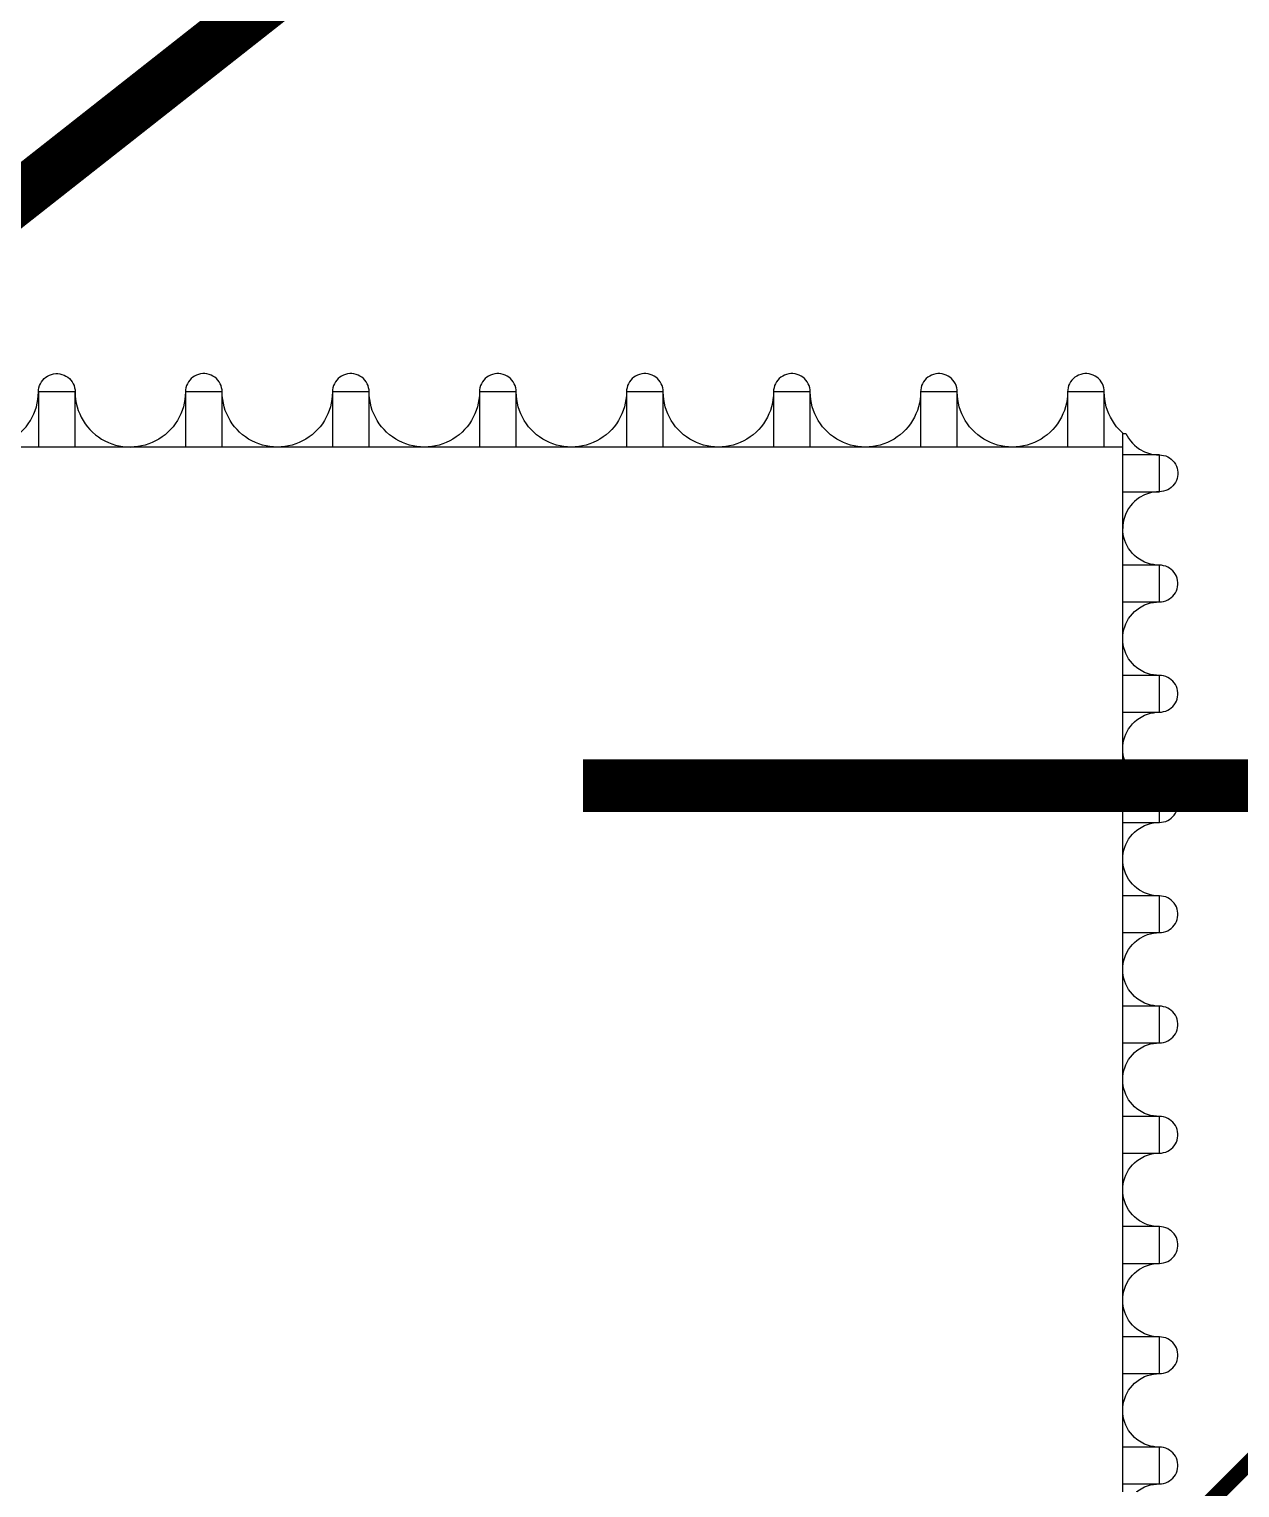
# Model space of a CAD drawing. Extents: x 190.8 to 267.1, y 124 to 174.8.
# Drawn here: x 231.282 to 233.588, y 163.793 to 166.572 of the extents above; entities that cross this region are included whole.
import ezdxf

# ---------------------------------------------------------------- set-up
doc = ezdxf.new("R2010")
doc.units = 0
doc.header["$MEASUREMENT"] = 0

msp = doc.modelspace()

# ---------------------------------------------------------------- linework, layer by layer
for points, const_width in [([(230.2283, 165.4381), (232.8701, 167.5172), (254.9248, 167.5172), (255.7709, 168.4131), (258.9219, 168.4131), (259.4459, 167.7882), (259.4459, 167.1532)], 0.1), ([(232.3371, 165.1307), (233.6446, 165.1307), (233.7514, 165.2375), (233.7514, 166.0275), (234.9689, 167.2748), (256.9019, 167.2748)], 0.1), ([(233.6646, 164.4556), (233.6646, 163.9006), (233.4446, 163.6806), (233.3496, 163.6806)], 0.03)]:
    msp.add_lwpolyline(points, dxfattribs=dict(const_width=const_width))
for points in [[(231.2996, 165.8806), (231.2999, 165.8846), (231.3006, 165.8886), (231.3016, 165.8926), (231.3034, 165.8963), (231.3054, 165.8998), (231.3079, 165.9031), (231.3106, 165.9061), (231.3136, 165.9086), (231.3171, 165.9108), (231.3209, 165.9128), (231.3246, 165.9141), (231.3286, 165.9151), (231.3326, 165.9156), (231.3366, 165.9156), (231.3406, 165.9151), (231.3446, 165.9141), (231.3486, 165.9128), (231.3521, 165.9108), (231.3556, 165.9086), (231.3586, 165.9061), (231.3614, 165.9031), (231.3639, 165.8998), (231.3659, 165.8963), (231.3676, 165.8926), (231.3686, 165.8886), (231.3694, 165.8846), (231.3696, 165.8806)], [(231.6496, 165.8806), (231.6494, 165.8846), (231.6486, 165.8886), (231.6476, 165.8926), (231.6459, 165.8963), (231.6439, 165.8998), (231.6414, 165.9031), (231.6386, 165.9061), (231.6356, 165.9086), (231.6321, 165.9108), (231.6284, 165.9128), (231.6246, 165.9141), (231.6206, 165.9151), (231.6166, 165.9156), (231.6126, 165.9156), (231.6086, 165.9151), (231.6046, 165.9141), (231.6006, 165.9128), (231.5971, 165.9108), (231.5936, 165.9086), (231.5906, 165.9061), (231.5879, 165.9031), (231.5854, 165.8998), (231.5834, 165.8963), (231.5816, 165.8926), (231.5806, 165.8886), (231.5799, 165.8846), (231.5796, 165.8806)], [(231.9296, 165.8806), (231.9294, 165.8846), (231.9286, 165.8886), (231.9276, 165.8926), (231.9259, 165.8963), (231.9239, 165.8998), (231.9214, 165.9031), (231.9186, 165.9061), (231.9156, 165.9086), (231.9121, 165.9108), (231.9084, 165.9128), (231.9046, 165.9141), (231.9006, 165.9151), (231.8966, 165.9156), (231.8926, 165.9156), (231.8886, 165.9151), (231.8846, 165.9141), (231.8806, 165.9128), (231.8771, 165.9108), (231.8736, 165.9086), (231.8706, 165.9061), (231.8679, 165.9031), (231.8654, 165.8998), (231.8634, 165.8963), (231.8616, 165.8926), (231.8606, 165.8886), (231.8599, 165.8846), (231.8596, 165.8806)], [(232.2096, 165.8806), (232.2094, 165.8846), (232.2086, 165.8886), (232.2076, 165.8926), (232.2059, 165.8963), (232.2039, 165.8998), (232.2014, 165.9031), (232.1986, 165.9061), (232.1956, 165.9086), (232.1921, 165.9108), (232.1884, 165.9128), (232.1846, 165.9141), (232.1806, 165.9151), (232.1766, 165.9156), (232.1726, 165.9156), (232.1686, 165.9151), (232.1646, 165.9141), (232.1606, 165.9128), (232.1571, 165.9108), (232.1536, 165.9086), (232.1506, 165.9061), (232.1479, 165.9031), (232.1454, 165.8998), (232.1434, 165.8963), (232.1416, 165.8926), (232.1406, 165.8886), (232.1399, 165.8846), (232.1396, 165.8806)], [(232.4896, 165.8806), (232.4894, 165.8846), (232.4886, 165.8886), (232.4876, 165.8926), (232.4859, 165.8963), (232.4839, 165.8998), (232.4814, 165.9031), (232.4786, 165.9061), (232.4756, 165.9086), (232.4721, 165.9108), (232.4684, 165.9128), (232.4646, 165.9141), (232.4606, 165.9151), (232.4566, 165.9156), (232.4526, 165.9156), (232.4486, 165.9151), (232.4446, 165.9141), (232.4406, 165.9128), (232.4371, 165.9108), (232.4336, 165.9086), (232.4306, 165.9061), (232.4279, 165.9031), (232.4254, 165.8998), (232.4234, 165.8963), (232.4216, 165.8926), (232.4206, 165.8886), (232.4199, 165.8846), (232.4196, 165.8806)], [(232.7696, 165.8806), (232.7694, 165.8846), (232.7686, 165.8886), (232.7676, 165.8926), (232.7659, 165.8963), (232.7639, 165.8998), (232.7614, 165.9031), (232.7586, 165.9061), (232.7556, 165.9086), (232.7521, 165.9108), (232.7484, 165.9128), (232.7446, 165.9141), (232.7406, 165.9151), (232.7366, 165.9156), (232.7326, 165.9156), (232.7286, 165.9151), (232.7246, 165.9141), (232.7206, 165.9128), (232.7171, 165.9108), (232.7136, 165.9086), (232.7106, 165.9061), (232.7079, 165.9031), (232.7054, 165.8998), (232.7034, 165.8963), (232.7016, 165.8926), (232.7006, 165.8886), (232.6999, 165.8846), (232.6996, 165.8806)], [(233.0496, 165.8806), (233.0494, 165.8846), (233.0486, 165.8886), (233.0476, 165.8926), (233.0459, 165.8963), (233.0439, 165.8998), (233.0414, 165.9031), (233.0386, 165.9061), (233.0356, 165.9086), (233.0321, 165.9108), (233.0284, 165.9128), (233.0246, 165.9141), (233.0206, 165.9151), (233.0166, 165.9156), (233.0126, 165.9156), (233.0086, 165.9151), (233.0046, 165.9141), (233.0006, 165.9128), (232.9971, 165.9108), (232.9936, 165.9086), (232.9906, 165.9061), (232.9879, 165.9031), (232.9854, 165.8998), (232.9834, 165.8963), (232.9816, 165.8926), (232.9806, 165.8886), (232.9799, 165.8846), (232.9796, 165.8806)], [(233.3296, 165.8806), (233.3294, 165.8846), (233.3286, 165.8886), (233.3276, 165.8926), (233.3259, 165.8963), (233.3239, 165.8998), (233.3214, 165.9031), (233.3186, 165.9061), (233.3156, 165.9086), (233.3121, 165.9108), (233.3084, 165.9128), (233.3046, 165.9141), (233.3006, 165.9151), (233.2966, 165.9156), (233.2926, 165.9156), (233.2886, 165.9151), (233.2846, 165.9141), (233.2806, 165.9128), (233.2771, 165.9108), (233.2736, 165.9086), (233.2706, 165.9061), (233.2679, 165.9031), (233.2654, 165.8998), (233.2634, 165.8963), (233.2616, 165.8926), (233.2606, 165.8886), (233.2599, 165.8846), (233.2596, 165.8806)], [(231.2646, 165.8023), (231.2664, 165.8038), (231.2714, 165.8088), (231.2761, 165.8143), (231.2804, 165.8201), (231.2844, 165.8261), (231.2879, 165.8323), (231.2909, 165.8388), (231.2936, 165.8453), (231.2959, 165.8523), (231.2974, 165.8593), (231.2986, 165.8663), (231.2994, 165.8733), (231.2996, 165.8806)], [(231.3696, 165.7756), (231.3696, 165.8806), (231.2996, 165.8806), (231.2996, 165.7756)], [(231.3696, 165.8806), (231.3699, 165.8733), (231.3706, 165.8663), (231.3719, 165.8593), (231.3734, 165.8523), (231.3756, 165.8453), (231.3784, 165.8388), (231.3814, 165.8323), (231.3849, 165.8261), (231.3889, 165.8201), (231.3931, 165.8143), (231.3979, 165.8088), (231.4029, 165.8038), (231.4084, 165.7991), (231.4141, 165.7948), (231.4201, 165.7908), (231.4264, 165.7873), (231.4329, 165.7843), (231.4394, 165.7816), (231.4464, 165.7793), (231.4534, 165.7778), (231.4604, 165.7766), (231.4674, 165.7758), (231.4746, 165.7756)], [(231.5796, 165.8806), (231.5794, 165.8733), (231.5786, 165.8663), (231.5774, 165.8593), (231.5759, 165.8523), (231.5736, 165.8453), (231.5709, 165.8388), (231.5679, 165.8323), (231.5644, 165.8261), (231.5604, 165.8201), (231.5561, 165.8143), (231.5514, 165.8088), (231.5464, 165.8038), (231.5409, 165.7991), (231.5351, 165.7948), (231.5291, 165.7908), (231.5229, 165.7873), (231.5164, 165.7843), (231.5099, 165.7816), (231.5029, 165.7793), (231.4959, 165.7778), (231.4889, 165.7766), (231.4819, 165.7758), (231.4746, 165.7756)], [(231.6496, 165.7756), (231.6496, 165.8806), (231.5796, 165.8806), (231.5796, 165.7756)], [(231.7546, 165.7756), (231.7474, 165.7758), (231.7404, 165.7766), (231.7334, 165.7778), (231.7264, 165.7793), (231.7194, 165.7816), (231.7129, 165.7843), (231.7064, 165.7873), (231.7001, 165.7908), (231.6941, 165.7948), (231.6884, 165.7991), (231.6829, 165.8038), (231.6779, 165.8088), (231.6731, 165.8143), (231.6689, 165.8201), (231.6649, 165.8261), (231.6614, 165.8323), (231.6584, 165.8388), (231.6556, 165.8453), (231.6534, 165.8523), (231.6519, 165.8593), (231.6506, 165.8663), (231.6499, 165.8733), (231.6496, 165.8806)], [(231.8596, 165.8806), (231.8594, 165.8733), (231.8586, 165.8663), (231.8574, 165.8593), (231.8559, 165.8523), (231.8536, 165.8453), (231.8509, 165.8388), (231.8479, 165.8323), (231.8444, 165.8261), (231.8404, 165.8201), (231.8361, 165.8143), (231.8314, 165.8088), (231.8264, 165.8038), (231.8209, 165.7991), (231.8151, 165.7948), (231.8091, 165.7908), (231.8029, 165.7873), (231.7964, 165.7843), (231.7899, 165.7816), (231.7829, 165.7793), (231.7759, 165.7778), (231.7689, 165.7766), (231.7619, 165.7758), (231.7546, 165.7756)], [(231.9296, 165.7756), (231.9296, 165.8806), (231.8596, 165.8806), (231.8596, 165.7756)], [(232.0346, 165.7756), (232.0274, 165.7758), (232.0204, 165.7766), (232.0134, 165.7778), (232.0064, 165.7793), (231.9994, 165.7816), (231.9929, 165.7843), (231.9864, 165.7873), (231.9801, 165.7908), (231.9741, 165.7948), (231.9684, 165.7991), (231.9629, 165.8038), (231.9579, 165.8088), (231.9531, 165.8143), (231.9489, 165.8201), (231.9449, 165.8261), (231.9414, 165.8323), (231.9384, 165.8388), (231.9356, 165.8453), (231.9334, 165.8523), (231.9319, 165.8593), (231.9306, 165.8663), (231.9299, 165.8733), (231.9296, 165.8806)], [(232.1396, 165.8806), (232.1394, 165.8733), (232.1386, 165.8663), (232.1374, 165.8593), (232.1359, 165.8523), (232.1336, 165.8453), (232.1309, 165.8388), (232.1279, 165.8323), (232.1244, 165.8261), (232.1204, 165.8201), (232.1161, 165.8143), (232.1114, 165.8088), (232.1064, 165.8038), (232.1009, 165.7991), (232.0951, 165.7948), (232.0891, 165.7908), (232.0829, 165.7873), (232.0764, 165.7843), (232.0699, 165.7816), (232.0629, 165.7793), (232.0559, 165.7778), (232.0489, 165.7766), (232.0419, 165.7758), (232.0346, 165.7756)], [(232.2096, 165.7756), (232.2096, 165.8806), (232.1396, 165.8806), (232.1396, 165.7756)], [(232.3146, 165.7756), (232.3074, 165.7758), (232.3004, 165.7766), (232.2934, 165.7778), (232.2864, 165.7793), (232.2794, 165.7816), (232.2729, 165.7843), (232.2664, 165.7873), (232.2601, 165.7908), (232.2541, 165.7948), (232.2484, 165.7991), (232.2429, 165.8038), (232.2379, 165.8088), (232.2331, 165.8143), (232.2289, 165.8201), (232.2249, 165.8261), (232.2214, 165.8323), (232.2184, 165.8388), (232.2156, 165.8453), (232.2134, 165.8523), (232.2119, 165.8593), (232.2106, 165.8663), (232.2099, 165.8733), (232.2096, 165.8806)], [(232.4196, 165.8806), (232.4194, 165.8733), (232.4186, 165.8663), (232.4174, 165.8593), (232.4159, 165.8523), (232.4136, 165.8453), (232.4109, 165.8388), (232.4079, 165.8323), (232.4044, 165.8261), (232.4004, 165.8201), (232.3961, 165.8143), (232.3914, 165.8088), (232.3864, 165.8038), (232.3809, 165.7991), (232.3751, 165.7948), (232.3691, 165.7908), (232.3629, 165.7873), (232.3564, 165.7843), (232.3499, 165.7816), (232.3429, 165.7793), (232.3359, 165.7778), (232.3289, 165.7766), (232.3219, 165.7758), (232.3146, 165.7756)], [(232.4896, 165.7756), (232.4896, 165.8806), (232.4196, 165.8806), (232.4196, 165.7756)], [(232.5946, 165.7756), (232.5874, 165.7758), (232.5804, 165.7766), (232.5734, 165.7778), (232.5664, 165.7793), (232.5594, 165.7816), (232.5529, 165.7843), (232.5464, 165.7873), (232.5401, 165.7908), (232.5341, 165.7948), (232.5284, 165.7991), (232.5229, 165.8038), (232.5179, 165.8088), (232.5131, 165.8143), (232.5089, 165.8201), (232.5049, 165.8261), (232.5014, 165.8323), (232.4984, 165.8388), (232.4956, 165.8453), (232.4934, 165.8523), (232.4919, 165.8593), (232.4906, 165.8663), (232.4899, 165.8733), (232.4896, 165.8806)], [(232.6996, 165.8806), (232.6994, 165.8733), (232.6986, 165.8663), (232.6974, 165.8593), (232.6959, 165.8523), (232.6936, 165.8453), (232.6909, 165.8388), (232.6879, 165.8323), (232.6844, 165.8261), (232.6804, 165.8201), (232.6761, 165.8143), (232.6714, 165.8088), (232.6664, 165.8038), (232.6609, 165.7991), (232.6551, 165.7948), (232.6491, 165.7908), (232.6429, 165.7873), (232.6364, 165.7843), (232.6299, 165.7816), (232.6229, 165.7793), (232.6159, 165.7778), (232.6089, 165.7766), (232.6019, 165.7758), (232.5946, 165.7756)], [(232.7696, 165.7756), (232.7696, 165.8806), (232.6996, 165.8806), (232.6996, 165.7756)], [(232.8746, 165.7756), (232.8674, 165.7758), (232.8604, 165.7766), (232.8534, 165.7778), (232.8464, 165.7793), (232.8394, 165.7816), (232.8329, 165.7843), (232.8264, 165.7873), (232.8201, 165.7908), (232.8141, 165.7948), (232.8084, 165.7991), (232.8029, 165.8038), (232.7979, 165.8088), (232.7931, 165.8143), (232.7889, 165.8201), (232.7849, 165.8261), (232.7814, 165.8323), (232.7784, 165.8388), (232.7756, 165.8453), (232.7734, 165.8523), (232.7719, 165.8593), (232.7706, 165.8663), (232.7699, 165.8733), (232.7696, 165.8806)], [(232.9796, 165.8806), (232.9794, 165.8733), (232.9786, 165.8663), (232.9774, 165.8593), (232.9759, 165.8523), (232.9736, 165.8453), (232.9709, 165.8388), (232.9679, 165.8323), (232.9644, 165.8261), (232.9604, 165.8201), (232.9561, 165.8143), (232.9514, 165.8088), (232.9464, 165.8038), (232.9409, 165.7991), (232.9351, 165.7948), (232.9291, 165.7908), (232.9229, 165.7873), (232.9164, 165.7843), (232.9099, 165.7816), (232.9029, 165.7793), (232.8959, 165.7778), (232.8889, 165.7766), (232.8819, 165.7758), (232.8746, 165.7756)], [(233.0496, 165.7756), (233.0496, 165.8806), (232.9796, 165.8806), (232.9796, 165.7756)], [(233.1546, 165.7756), (233.1474, 165.7758), (233.1404, 165.7766), (233.1334, 165.7778), (233.1264, 165.7793), (233.1194, 165.7816), (233.1129, 165.7843), (233.1064, 165.7873), (233.1001, 165.7908), (233.0941, 165.7948), (233.0884, 165.7991), (233.0829, 165.8038), (233.0779, 165.8088), (233.0731, 165.8143), (233.0689, 165.8201), (233.0649, 165.8261), (233.0614, 165.8323), (233.0584, 165.8388), (233.0556, 165.8453), (233.0534, 165.8523), (233.0519, 165.8593), (233.0506, 165.8663), (233.0499, 165.8733), (233.0496, 165.8806)], [(233.2596, 165.8806), (233.2594, 165.8733), (233.2586, 165.8663), (233.2574, 165.8593), (233.2559, 165.8523), (233.2536, 165.8453), (233.2509, 165.8388), (233.2479, 165.8323), (233.2444, 165.8261), (233.2404, 165.8201), (233.2361, 165.8143), (233.2314, 165.8088), (233.2264, 165.8038), (233.2209, 165.7991), (233.2151, 165.7948), (233.2091, 165.7908), (233.2029, 165.7873), (233.1964, 165.7843), (233.1899, 165.7816), (233.1829, 165.7793), (233.1759, 165.7778), (233.1689, 165.7766), (233.1619, 165.7758), (233.1546, 165.7756)], [(233.3296, 165.7756), (233.3296, 165.8806), (233.2596, 165.8806), (233.2596, 165.7756)], [(233.3646, 165.8023), (233.3629, 165.8038), (233.3579, 165.8088), (233.3531, 165.8143), (233.3489, 165.8201), (233.3449, 165.8261), (233.3414, 165.8323), (233.3384, 165.8388), (233.3356, 165.8453), (233.3334, 165.8523), (233.3319, 165.8593), (233.3306, 165.8663), (233.3299, 165.8733), (233.3296, 165.8806)], [(233.3646, 163.7856), (233.3646, 165.8023)], [(233.3646, 165.8016), (233.3708, 165.8016), (233.3759, 165.7923), (233.3794, 165.7876), (233.3831, 165.7831), (233.3871, 165.7791), (233.3916, 165.7753), (233.3964, 165.7718), (233.4064, 165.7663), (233.4119, 165.7643), (233.4174, 165.7626), (233.4231, 165.7616), (233.4289, 165.7608), (233.4346, 165.7606)], [(233.3646, 165.7756), (231.2646, 165.7756)], [(233.3646, 165.6906), (233.4346, 165.6906), (233.4346, 165.7606), (233.3646, 165.7606)], [(233.4346, 165.7606), (233.4386, 165.7603), (233.4426, 165.7596), (233.4466, 165.7586), (233.4504, 165.7568), (233.4539, 165.7548), (233.4571, 165.7523), (233.4601, 165.7496), (233.4626, 165.7466), (233.4649, 165.7431), (233.4669, 165.7393), (233.4681, 165.7356), (233.4691, 165.7316), (233.4696, 165.7276), (233.4696, 165.7236), (233.4691, 165.7196), (233.4681, 165.7156), (233.4669, 165.7116), (233.4649, 165.7081), (233.4626, 165.7046), (233.4601, 165.7016), (233.4571, 165.6988), (233.4539, 165.6963), (233.4504, 165.6943), (233.4466, 165.6926), (233.4426, 165.6916), (233.4386, 165.6908), (233.4346, 165.6906)], [(233.4346, 165.6906), (233.4289, 165.6903), (233.4231, 165.6896), (233.4174, 165.6886), (233.4119, 165.6868), (233.4064, 165.6848), (233.3964, 165.6793), (233.3916, 165.6758), (233.3871, 165.6721), (233.3831, 165.6681), (233.3794, 165.6636), (233.3759, 165.6588), (233.3704, 165.6488), (233.3684, 165.6433), (233.3666, 165.6378), (233.3656, 165.6321), (233.3649, 165.6263), (233.3646, 165.6206)], [(233.4346, 165.5506), (233.4289, 165.5508), (233.4231, 165.5516), (233.4174, 165.5526), (233.4119, 165.5543), (233.4064, 165.5563), (233.3964, 165.5618), (233.3916, 165.5653), (233.3871, 165.5691), (233.3831, 165.5731), (233.3794, 165.5776), (233.3759, 165.5823), (233.3704, 165.5923), (233.3684, 165.5978), (233.3666, 165.6033), (233.3656, 165.6091), (233.3649, 165.6148), (233.3646, 165.6206)], [(233.3646, 165.4806), (233.4346, 165.4806), (233.4346, 165.5506), (233.3646, 165.5506)], [(233.4346, 165.4806), (233.4386, 165.4808), (233.4426, 165.4816), (233.4466, 165.4826), (233.4504, 165.4843), (233.4539, 165.4863), (233.4571, 165.4888), (233.4601, 165.4916), (233.4626, 165.4946), (233.4649, 165.4981), (233.4669, 165.5018), (233.4681, 165.5056), (233.4691, 165.5096), (233.4696, 165.5136), (233.4696, 165.5176), (233.4691, 165.5216), (233.4681, 165.5256), (233.4669, 165.5296), (233.4649, 165.5331), (233.4626, 165.5366), (233.4601, 165.5396), (233.4571, 165.5423), (233.4539, 165.5448), (233.4504, 165.5468), (233.4466, 165.5486), (233.4426, 165.5496), (233.4386, 165.5503), (233.4346, 165.5506)], [(233.3646, 165.4106), (233.3649, 165.4163), (233.3656, 165.4221), (233.3666, 165.4278), (233.3684, 165.4333), (233.3704, 165.4388), (233.3759, 165.4488), (233.3794, 165.4536), (233.3831, 165.4581), (233.3871, 165.4621), (233.3916, 165.4658), (233.3964, 165.4693), (233.4064, 165.4748), (233.4119, 165.4768), (233.4174, 165.4786), (233.4231, 165.4796), (233.4289, 165.4803), (233.4346, 165.4806)], [(233.4346, 165.3406), (233.4289, 165.3408), (233.4231, 165.3416), (233.4174, 165.3426), (233.4119, 165.3443), (233.4064, 165.3463), (233.3964, 165.3518), (233.3916, 165.3553), (233.3871, 165.3591), (233.3831, 165.3631), (233.3794, 165.3676), (233.3759, 165.3723), (233.3704, 165.3823), (233.3684, 165.3878), (233.3666, 165.3933), (233.3656, 165.3991), (233.3649, 165.4048), (233.3646, 165.4106)], [(233.3646, 165.2706), (233.4346, 165.2706), (233.4346, 165.3406), (233.3646, 165.3406)], [(233.4346, 165.2706), (233.4386, 165.2708), (233.4426, 165.2716), (233.4466, 165.2726), (233.4504, 165.2743), (233.4539, 165.2763), (233.4571, 165.2788), (233.4601, 165.2816), (233.4626, 165.2846), (233.4649, 165.2881), (233.4669, 165.2918), (233.4681, 165.2956), (233.4691, 165.2996), (233.4696, 165.3036), (233.4696, 165.3076), (233.4691, 165.3116), (233.4681, 165.3156), (233.4669, 165.3196), (233.4649, 165.3231), (233.4626, 165.3266), (233.4601, 165.3296), (233.4571, 165.3323), (233.4539, 165.3348), (233.4504, 165.3368), (233.4466, 165.3386), (233.4426, 165.3396), (233.4386, 165.3403), (233.4346, 165.3406)], [(233.3646, 165.2006), (233.3649, 165.2063), (233.3656, 165.2121), (233.3666, 165.2178), (233.3684, 165.2233), (233.3704, 165.2288), (233.3759, 165.2388), (233.3794, 165.2436), (233.3831, 165.2481), (233.3871, 165.2521), (233.3916, 165.2558), (233.3964, 165.2593), (233.4064, 165.2648), (233.4119, 165.2668), (233.4174, 165.2686), (233.4231, 165.2696), (233.4289, 165.2703), (233.4346, 165.2706)], [(233.4346, 165.1306), (233.4289, 165.1308), (233.4231, 165.1316), (233.4174, 165.1326), (233.4119, 165.1343), (233.4064, 165.1363), (233.3964, 165.1418), (233.3916, 165.1453), (233.3871, 165.1491), (233.3831, 165.1531), (233.3794, 165.1576), (233.3759, 165.1623), (233.3704, 165.1723), (233.3684, 165.1778), (233.3666, 165.1833), (233.3656, 165.1891), (233.3649, 165.1948), (233.3646, 165.2006)], [(233.3646, 165.0606), (233.4346, 165.0606), (233.4346, 165.1306), (233.3646, 165.1306)], [(233.4346, 165.0606), (233.4386, 165.0608), (233.4426, 165.0616), (233.4466, 165.0626), (233.4504, 165.0643), (233.4539, 165.0663), (233.4571, 165.0688), (233.4601, 165.0716), (233.4626, 165.0746), (233.4649, 165.0781), (233.4669, 165.0818), (233.4681, 165.0856), (233.4691, 165.0896), (233.4696, 165.0936), (233.4696, 165.0976), (233.4691, 165.1016), (233.4681, 165.1056), (233.4669, 165.1096), (233.4649, 165.1131), (233.4626, 165.1166), (233.4601, 165.1196), (233.4571, 165.1223), (233.4539, 165.1248), (233.4504, 165.1268), (233.4466, 165.1286), (233.4426, 165.1296), (233.4386, 165.1303), (233.4346, 165.1306)], [(233.3646, 164.9906), (233.3649, 164.9963), (233.3656, 165.0021), (233.3666, 165.0078), (233.3684, 165.0133), (233.3704, 165.0188), (233.3759, 165.0288), (233.3794, 165.0336), (233.3831, 165.0381), (233.3871, 165.0421), (233.3916, 165.0458), (233.3964, 165.0493), (233.4064, 165.0548), (233.4119, 165.0568), (233.4174, 165.0586), (233.4231, 165.0596), (233.4289, 165.0603), (233.4346, 165.0606)], [(233.4346, 164.9206), (233.4289, 164.9208), (233.4231, 164.9216), (233.4174, 164.9226), (233.4119, 164.9243), (233.4064, 164.9263), (233.3964, 164.9318), (233.3916, 164.9353), (233.3871, 164.9391), (233.3831, 164.9431), (233.3794, 164.9476), (233.3759, 164.9523), (233.3704, 164.9623), (233.3684, 164.9678), (233.3666, 164.9733), (233.3656, 164.9791), (233.3649, 164.9848), (233.3646, 164.9906)], [(233.3646, 164.8506), (233.4346, 164.8506), (233.4346, 164.9206), (233.3646, 164.9206)], [(233.4346, 164.8506), (233.4386, 164.8508), (233.4426, 164.8516), (233.4466, 164.8526), (233.4504, 164.8543), (233.4539, 164.8563), (233.4571, 164.8588), (233.4601, 164.8616), (233.4626, 164.8646), (233.4649, 164.8681), (233.4669, 164.8718), (233.4681, 164.8756), (233.4691, 164.8796), (233.4696, 164.8836), (233.4696, 164.8876), (233.4691, 164.8916), (233.4681, 164.8956), (233.4669, 164.8996), (233.4649, 164.9031), (233.4626, 164.9066), (233.4601, 164.9096), (233.4571, 164.9123), (233.4539, 164.9148), (233.4504, 164.9168), (233.4466, 164.9186), (233.4426, 164.9196), (233.4386, 164.9203), (233.4346, 164.9206)], [(233.3646, 164.7806), (233.3649, 164.7863), (233.3656, 164.7921), (233.3666, 164.7978), (233.3684, 164.8033), (233.3704, 164.8088), (233.3759, 164.8188), (233.3794, 164.8236), (233.3831, 164.8281), (233.3871, 164.8321), (233.3916, 164.8358), (233.3964, 164.8393), (233.4064, 164.8448), (233.4119, 164.8468), (233.4174, 164.8486), (233.4231, 164.8496), (233.4289, 164.8503), (233.4346, 164.8506)], [(233.4346, 164.7106), (233.4289, 164.7108), (233.4231, 164.7116), (233.4174, 164.7126), (233.4119, 164.7143), (233.4064, 164.7163), (233.3964, 164.7218), (233.3916, 164.7253), (233.3871, 164.7291), (233.3831, 164.7331), (233.3794, 164.7376), (233.3759, 164.7423), (233.3704, 164.7523), (233.3684, 164.7578), (233.3666, 164.7633), (233.3656, 164.7691), (233.3649, 164.7748), (233.3646, 164.7806)], [(233.3646, 164.6406), (233.4346, 164.6406), (233.4346, 164.7106), (233.3646, 164.7106)], [(233.4346, 164.6406), (233.4386, 164.6408), (233.4426, 164.6416), (233.4466, 164.6426), (233.4504, 164.6443), (233.4539, 164.6463), (233.4571, 164.6488), (233.4601, 164.6516), (233.4626, 164.6546), (233.4649, 164.6581), (233.4669, 164.6618), (233.4681, 164.6656), (233.4691, 164.6696), (233.4696, 164.6736), (233.4696, 164.6776), (233.4691, 164.6816), (233.4681, 164.6856), (233.4669, 164.6896), (233.4649, 164.6931), (233.4626, 164.6966), (233.4601, 164.6996), (233.4571, 164.7023), (233.4539, 164.7048), (233.4504, 164.7068), (233.4466, 164.7086), (233.4426, 164.7096), (233.4386, 164.7103), (233.4346, 164.7106)], [(233.3646, 164.5706), (233.3649, 164.5763), (233.3656, 164.5821), (233.3666, 164.5878), (233.3684, 164.5933), (233.3704, 164.5988), (233.3759, 164.6088), (233.3794, 164.6136), (233.3831, 164.6181), (233.3871, 164.6221), (233.3916, 164.6258), (233.3964, 164.6293), (233.4064, 164.6348), (233.4119, 164.6368), (233.4174, 164.6386), (233.4231, 164.6396), (233.4289, 164.6403), (233.4346, 164.6406)], [(233.4346, 164.5006), (233.4289, 164.5008), (233.4231, 164.5016), (233.4174, 164.5026), (233.4119, 164.5043), (233.4064, 164.5063), (233.3964, 164.5118), (233.3916, 164.5153), (233.3871, 164.5191), (233.3831, 164.5231), (233.3794, 164.5276), (233.3759, 164.5323), (233.3704, 164.5423), (233.3684, 164.5478), (233.3666, 164.5533), (233.3656, 164.5591), (233.3649, 164.5648), (233.3646, 164.5706)], [(233.3646, 164.4306), (233.4346, 164.4306), (233.4346, 164.5006), (233.3646, 164.5006)], [(233.4346, 164.4306), (233.4386, 164.4308), (233.4426, 164.4316), (233.4466, 164.4326), (233.4504, 164.4343), (233.4539, 164.4363), (233.4571, 164.4388), (233.4601, 164.4416), (233.4626, 164.4446), (233.4649, 164.4481), (233.4669, 164.4518), (233.4681, 164.4556), (233.4691, 164.4596), (233.4696, 164.4636), (233.4696, 164.4676), (233.4691, 164.4716), (233.4681, 164.4756), (233.4669, 164.4796), (233.4649, 164.4831), (233.4626, 164.4866), (233.4601, 164.4896), (233.4571, 164.4923), (233.4539, 164.4948), (233.4504, 164.4968), (233.4466, 164.4986), (233.4426, 164.4996), (233.4386, 164.5003), (233.4346, 164.5006)], [(233.3646, 164.3606), (233.3649, 164.3663), (233.3656, 164.3721), (233.3666, 164.3778), (233.3684, 164.3833), (233.3704, 164.3888), (233.3759, 164.3988), (233.3794, 164.4036), (233.3831, 164.4081), (233.3871, 164.4121), (233.3916, 164.4158), (233.3964, 164.4193), (233.4064, 164.4248), (233.4119, 164.4268), (233.4174, 164.4286), (233.4231, 164.4296), (233.4289, 164.4303), (233.4346, 164.4306)], [(233.4346, 164.2906), (233.4289, 164.2908), (233.4231, 164.2916), (233.4174, 164.2926), (233.4119, 164.2943), (233.4064, 164.2963), (233.3964, 164.3018), (233.3916, 164.3053), (233.3871, 164.3091), (233.3831, 164.3131), (233.3794, 164.3176), (233.3759, 164.3223), (233.3704, 164.3323), (233.3684, 164.3378), (233.3666, 164.3433), (233.3656, 164.3491), (233.3649, 164.3548), (233.3646, 164.3606)], [(233.3646, 164.2206), (233.4346, 164.2206), (233.4346, 164.2906), (233.3646, 164.2906)], [(233.4346, 164.2206), (233.4386, 164.2208), (233.4426, 164.2216), (233.4466, 164.2226), (233.4504, 164.2243), (233.4539, 164.2263), (233.4571, 164.2288), (233.4601, 164.2316), (233.4626, 164.2346), (233.4649, 164.2381), (233.4669, 164.2418), (233.4681, 164.2456), (233.4691, 164.2496), (233.4696, 164.2536), (233.4696, 164.2576), (233.4691, 164.2616), (233.4681, 164.2656), (233.4669, 164.2696), (233.4649, 164.2731), (233.4626, 164.2766), (233.4601, 164.2796), (233.4571, 164.2823), (233.4539, 164.2848), (233.4504, 164.2868), (233.4466, 164.2886), (233.4426, 164.2896), (233.4386, 164.2903), (233.4346, 164.2906)], [(233.3646, 164.1506), (233.3649, 164.1563), (233.3656, 164.1621), (233.3666, 164.1678), (233.3684, 164.1733), (233.3704, 164.1788), (233.3759, 164.1888), (233.3794, 164.1936), (233.3831, 164.1981), (233.3871, 164.2021), (233.3916, 164.2058), (233.3964, 164.2093), (233.4064, 164.2148), (233.4119, 164.2168), (233.4174, 164.2186), (233.4231, 164.2196), (233.4289, 164.2203), (233.4346, 164.2206)], [(233.4346, 164.0806), (233.4289, 164.0808), (233.4231, 164.0816), (233.4174, 164.0826), (233.4119, 164.0843), (233.4064, 164.0863), (233.3964, 164.0918), (233.3916, 164.0953), (233.3871, 164.0991), (233.3831, 164.1031), (233.3794, 164.1076), (233.3759, 164.1123), (233.3704, 164.1223), (233.3684, 164.1278), (233.3666, 164.1333), (233.3656, 164.1391), (233.3649, 164.1448), (233.3646, 164.1506)], [(233.3646, 164.0106), (233.4346, 164.0106), (233.4346, 164.0806), (233.3646, 164.0806)], [(233.4346, 164.0106), (233.4386, 164.0108), (233.4426, 164.0116), (233.4466, 164.0126), (233.4504, 164.0143), (233.4539, 164.0163), (233.4571, 164.0188), (233.4601, 164.0216), (233.4626, 164.0246), (233.4649, 164.0281), (233.4669, 164.0318), (233.4681, 164.0356), (233.4691, 164.0396), (233.4696, 164.0436), (233.4696, 164.0476), (233.4691, 164.0516), (233.4681, 164.0556), (233.4669, 164.0596), (233.4649, 164.0631), (233.4626, 164.0666), (233.4601, 164.0696), (233.4571, 164.0723), (233.4539, 164.0748), (233.4504, 164.0768), (233.4466, 164.0786), (233.4426, 164.0796), (233.4386, 164.0803), (233.4346, 164.0806)], [(233.3646, 163.9406), (233.3649, 163.9463), (233.3656, 163.9521), (233.3666, 163.9578), (233.3684, 163.9633), (233.3704, 163.9688), (233.3759, 163.9788), (233.3794, 163.9836), (233.3831, 163.9881), (233.3871, 163.9921), (233.3916, 163.9958), (233.3964, 163.9993), (233.4064, 164.0048), (233.4119, 164.0068), (233.4174, 164.0086), (233.4231, 164.0096), (233.4289, 164.0103), (233.4346, 164.0106)], [(233.4346, 163.8706), (233.4289, 163.8708), (233.4231, 163.8716), (233.4174, 163.8726), (233.4119, 163.8743), (233.4064, 163.8763), (233.3964, 163.8818), (233.3916, 163.8853), (233.3871, 163.8891), (233.3831, 163.8931), (233.3794, 163.8976), (233.3759, 163.9023), (233.3704, 163.9123), (233.3684, 163.9178), (233.3666, 163.9233), (233.3656, 163.9291), (233.3649, 163.9348), (233.3646, 163.9406)], [(233.3646, 163.8006), (233.4346, 163.8006), (233.4346, 163.8706), (233.3646, 163.8706)], [(233.4346, 163.8006), (233.4386, 163.8008), (233.4426, 163.8016), (233.4466, 163.8026), (233.4504, 163.8043), (233.4539, 163.8063), (233.4571, 163.8088), (233.4601, 163.8116), (233.4626, 163.8146), (233.4649, 163.8181), (233.4669, 163.8218), (233.4681, 163.8256), (233.4691, 163.8296), (233.4696, 163.8336), (233.4696, 163.8376), (233.4691, 163.8416), (233.4681, 163.8456), (233.4669, 163.8496), (233.4649, 163.8531), (233.4626, 163.8566), (233.4601, 163.8596), (233.4571, 163.8623), (233.4539, 163.8648), (233.4504, 163.8668), (233.4466, 163.8686), (233.4426, 163.8696), (233.4386, 163.8703), (233.4346, 163.8706)], [(233.3913, 163.7856), (233.3916, 163.7858), (233.3964, 163.7893), (233.4064, 163.7948), (233.4119, 163.7968), (233.4174, 163.7986), (233.4231, 163.7996), (233.4289, 163.8003), (233.4346, 163.8006)]]:
    msp.add_lwpolyline(points)

doc.saveas('drawing.dxf')
